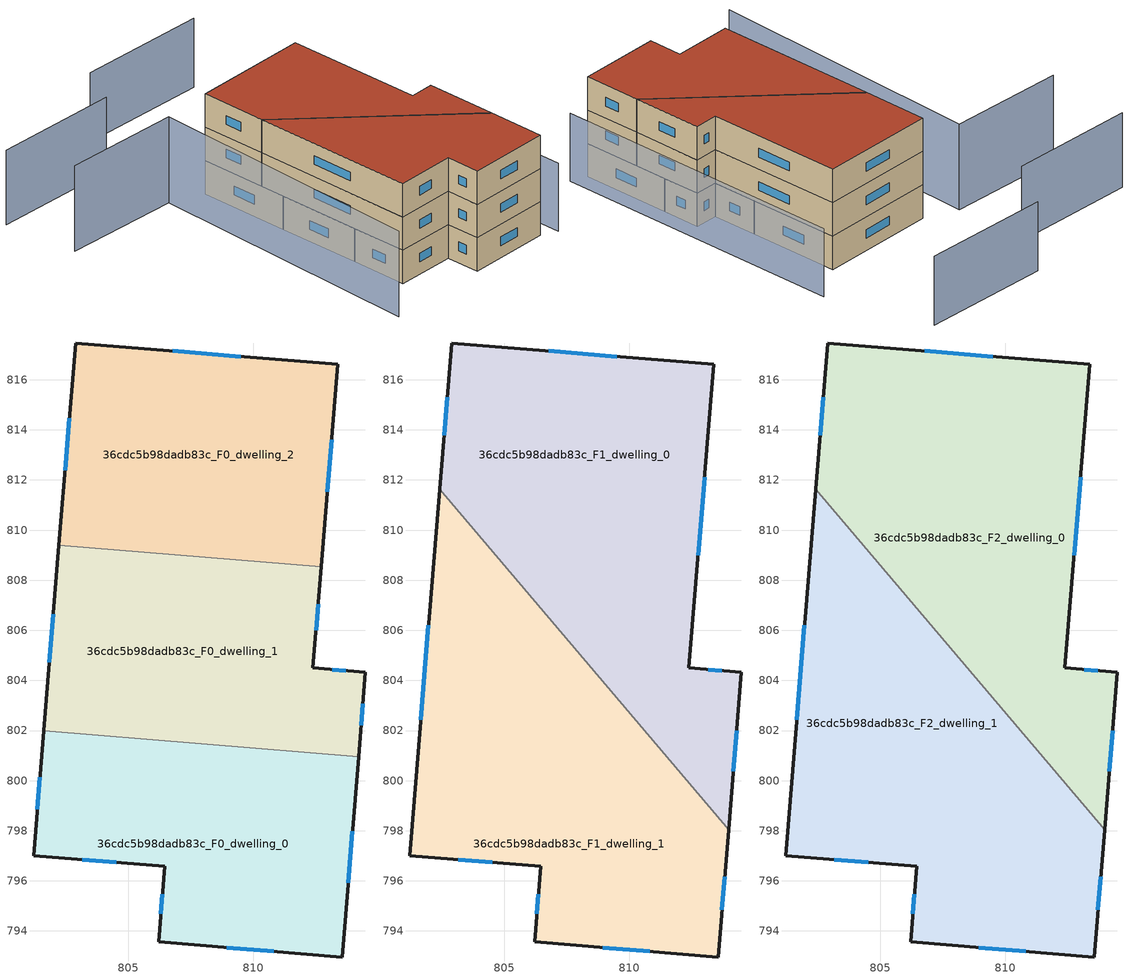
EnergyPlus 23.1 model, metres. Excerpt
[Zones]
36cdc5b98dadb83c_F0_dwelling_0
 floor ground (EU_floor_Construction): 814.2,800.95 813.54,792.96 806.22,793.56 806.46,796.58 801.23,797.01 801.64,801.98 z0
 wall outside (EU_wall_Construction): 801.64,801.98 801.23,797.01 806.46,796.58 806.22,793.56 813.54,792.96 814.2,800.95 z0:3
 wall to 36cdc5b98dadb83c_F0_dwelling_1 (EU_wall_Construction): 814.2,800.95 801.64,801.98 z0:3
 window (EU_Window_Construction): 803.17,796.85 804.52,796.74 / 801.49,800.14 801.38,798.85 / 813.79,795.93 813.96,797.99 / 808.93,793.34 810.83,793.18 / 806.37,795.46 806.31,794.68 z1.11:1.89
36cdc5b98dadb83c_F0_dwelling_1
 floor ground (EU_floor_Construction): 812.71,808.53 812.38,804.5 814.47,804.33 814.2,800.95 801.64,801.98 802.24,809.39 z0
 wall outside (EU_wall_Construction): 802.24,809.39 801.64,801.98 / 814.2,800.95 814.47,804.33 812.38,804.5 812.71,808.53 z0:3
 wall to 36cdc5b98dadb83c_F0_dwelling_2 (EU_wall_Construction): 812.71,808.53 802.24,809.39 z0:3
 window (EU_Window_Construction): 802.02,806.64 801.86,804.73 / 812.5,805.99 812.59,807.03 / 813.7,804.39 813.16,804.43 / 814.3,802.2 814.37,803.07 z1.11:1.89
36cdc5b98dadb83c_F0_dwelling_2
 floor ground (EU_floor_Construction): 813.37,816.61 812.71,808.53 802.24,809.39 802.91,817.47 z0
 wall outside (EU_wall_Construction): 812.71,808.53 813.37,816.61 802.91,817.47 802.24,809.39 z0:3
 window (EU_Window_Construction): 802.66,814.47 802.49,812.39 / 809.49,816.93 806.79,817.15 / 812.96,811.53 813.13,813.61 z1.11:1.89
36cdc5b98dadb83c_F1_dwelling_0
 floor to 36cdc5b98dadb83c_F0_dwelling_2 (EU_floor_Construction): 813.37,816.61 812.71,808.53 804.49,809.2 802.43,811.63 802.91,817.47 z3
 floor to 36cdc5b98dadb83c_F0_dwelling_0 (EU_floor_Construction): 814.2,800.95 813.96,798.04 811.28,801.19 z3
 floor to 36cdc5b98dadb83c_F0_dwelling_1 (EU_floor_Construction): 812.71,808.53 812.38,804.5 814.47,804.33 814.2,800.95 811.28,801.19 804.49,809.2 z3
 wall outside (EU_wall_Construction): 813.96,798.04 814.47,804.33 812.38,804.5 813.37,816.61 802.91,817.47 802.43,811.63 z3:6
 wall to 36cdc5b98dadb83c_F1_dwelling_1 (EU_wall_Construction): 802.43,811.63 813.96,798.04 z3:6
 window (EU_Window_Construction): 802.73,815.3 802.6,813.8 / 809.49,816.93 806.79,817.15 / 812.75,808.99 813.01,812.12 / 813.7,804.39 813.16,804.43 / 814.15,800.37 814.28,801.99 z4.11:4.89
36cdc5b98dadb83c_F1_dwelling_1
 floor to 36cdc5b98dadb83c_F0_dwelling_0 (EU_floor_Construction): 811.28,801.19 813.96,798.04 813.54,792.96 806.22,793.56 806.46,796.58 801.23,797.01 801.64,801.98 z3
 floor to 36cdc5b98dadb83c_F0_dwelling_1 (EU_floor_Construction): 804.49,809.2 811.28,801.19 801.64,801.98 802.24,809.39 z3
 floor to 36cdc5b98dadb83c_F0_dwelling_2 (EU_floor_Construction): 802.43,811.63 804.49,809.2 802.24,809.39 z3
 wall outside (EU_wall_Construction): 802.43,811.63 801.23,797.01 806.46,796.58 806.22,793.56 813.54,792.96 813.96,798.04 z3:6
 window (EU_Window_Construction): 801.98,806.21 801.67,802.43 / 813.7,794.85 813.8,796.16 / 808.93,793.34 810.83,793.18 / 806.37,795.46 806.31,794.68 / 803.17,796.85 804.52,796.74 z4.11:4.89
36cdc5b98dadb83c_F2_dwelling_0
 floor to 36cdc5b98dadb83c_F1_dwelling_0 (EU_floor_Construction): 813.37,816.61 812.38,804.5 814.47,804.33 813.96,798.04 802.43,811.63 802.91,817.47 z6
 wall outside (EU_wall_Construction): 813.96,798.04 814.47,804.33 812.38,804.5 813.37,816.61 802.91,817.47 802.43,811.63 z6:9
 wall to 36cdc5b98dadb83c_F2_dwelling_1 (EU_wall_Construction): 802.43,811.63 813.96,798.04 z6:9
 window (EU_Window_Construction): 802.73,815.3 802.6,813.8 / 809.49,816.93 806.79,817.15 / 812.75,808.99 813.01,812.12 / 813.7,804.39 813.16,804.43 / 814.15,800.37 814.28,801.99 z7.11:7.89
 roof outside (EU_roof_Construction): 813.96,798.04 814.47,804.33 812.38,804.5 813.37,816.61 802.91,817.47 802.43,811.63 z9
36cdc5b98dadb83c_F2_dwelling_1
 floor to 36cdc5b98dadb83c_F1_dwelling_1 (EU_floor_Construction): 802.43,811.63 813.96,798.04 813.54,792.96 806.22,793.56 806.46,796.58 801.23,797.01 z6
 wall outside (EU_wall_Construction): 802.43,811.63 801.23,797.01 806.46,796.58 806.22,793.56 813.54,792.96 813.96,798.04 z6:9
 window (EU_Window_Construction): 801.98,806.21 801.67,802.43 / 813.7,794.85 813.8,796.16 / 808.93,793.34 810.83,793.18 / 806.37,795.46 806.31,794.68 / 803.17,796.85 804.52,796.74 z7.11:7.89
 roof outside (EU_roof_Construction): 813.54,792.96 813.96,798.04 802.43,811.63 801.23,797.01 806.46,796.58 806.22,793.56 z9
shading: 814.86,792.26 817.1,818.57 z0:6.1; 789.84,820.26 800.19,818.93 / 800.19,818.93 797.02,794.22 z0:7.7; 815.38,828.02 803.91,829.38 z0:6.2; 801.03,825.64 789.86,826.94 z0:6.7
[Building]
EU S2 Campaign: North Axis=0; Terrain=City; Solar Distribution=FullExterior
[Site:Location]
Cape.Town.Intl.AP: Latitude=-33.965; Longitude=18.602; Time Zone=2; Elevation=46
[SizingPeriod:WeatherFileDays]
AnnualSizingPeriod: Begin Month=1; Begin Day of Month=1; End Month=12; End Day of Month=31; Day of Week for Start Day=Monday; Use Weather File Daylight Saving Period=No; Use Weather File Rain and Snow Indicators=No
[MATERIAL]
EU_InternalMass_Material: Roughness=MediumRough; Thickness=0.1; Conductivity=1; Density=1800; Specific Heat=900; Thermal Absorptance=0.9; Solar Absorptance=0.7; Visible Absorptance=0.7
[MATERIAL:NOMASS] Roughness=MediumRough; Thermal Absorptance=0.9; Solar Absorptance=0.7; Visible Absorptance=0.7
Name | Thermal Resistance
EU_wall_NoMass | 0.457447
EU_roof_NoMass | 0.416234
EU_floor_NoMass | 1.09226
[WINDOWMATERIAL:SIMPLEGLAZINGSYSTEM]
EU_Window_SimpleGlazing: UFactor=4.7504; Solar Heat Gain Coefficient=0.85; Visible Transmittance=0.85
[CONSTRUCTION]
EU_wall_Construction: EU_wall_NoMass
EU_roof_Construction: EU_roof_NoMass
EU_floor_Construction: EU_floor_NoMass
EU_Window_Construction: EU_Window_SimpleGlazing
EU_InternalMass_Construction: EU_InternalMass_Material
[ZONE] Type=1; Multiplier=1; Ceiling Height=autocalculate; Floor Area=autocalculate; Part of Total Floor Area=Yes
Name | Volume
36cdc5b98dadb83c_F0_dwelling_0 | 255.438
36cdc5b98dadb83c_F1_dwelling_0; 36cdc5b98dadb83c_F2_dwelling_0 | 383.151
36cdc5b98dadb83c_F0_dwelling_1 | 255.466
36cdc5b98dadb83c_F1_dwelling_1; 36cdc5b98dadb83c_F2_dwelling_1 | 383.184
36cdc5b98dadb83c_F0_dwelling_2 | 255.449
[INTERNALMASS] Construction=EU_InternalMass_Construction
Name | Zone or ZoneList | Surface Area
36cdc5b98dadb83c_F0_dwelling_0_EU_InternalMass | 36cdc5b98dadb83c_F0_dwelling_0 | 85.1459
36cdc5b98dadb83c_F0_dwelling_1_EU_InternalMass | 36cdc5b98dadb83c_F0_dwelling_1 | 85.1551
36cdc5b98dadb83c_F0_dwelling_2_EU_InternalMass | 36cdc5b98dadb83c_F0_dwelling_2 | 85.1494
36cdc5b98dadb83c_F1_dwelling_0_EU_InternalMass | 36cdc5b98dadb83c_F1_dwelling_0 | 127.717
36cdc5b98dadb83c_F1_dwelling_1_EU_InternalMass | 36cdc5b98dadb83c_F1_dwelling_1 | 127.728
36cdc5b98dadb83c_F2_dwelling_0_EU_InternalMass | 36cdc5b98dadb83c_F2_dwelling_0 | 127.717
36cdc5b98dadb83c_F2_dwelling_1_EU_InternalMass | 36cdc5b98dadb83c_F2_dwelling_1 | 127.728
[OTHEREQUIPMENT] Fuel Type=Electricity; Design Level Calculation Method=Watts/Area; Power per Zone Floor Area=1; Fraction Latent=0; Fraction Radiant=0; Fraction Lost=0; Carbon Dioxide Generation Rate=0; EndUse Subcategory=EU_Step8_InternalGains
Name | Zone or ZoneList or Space or SpaceList | Schedule
EU_Step8_InternalGain_36cdc5b98dadb83c_F0_dwelling_0_f000 | 36cdc5b98dadb83c_F0_dwelling_0 | EU_Step8_GainSchedule_36cdc5b98dadb83c_F0_dwelling_0_f000
EU_Step8_InternalGain_36cdc5b98dadb83c_F0_dwelling_1_f000 | 36cdc5b98dadb83c_F0_dwelling_1 | EU_Step8_GainSchedule_36cdc5b98dadb83c_F0_dwelling_1_f000
EU_Step8_InternalGain_36cdc5b98dadb83c_F0_dwelling_2_f000 | 36cdc5b98dadb83c_F0_dwelling_2 | EU_Step8_GainSchedule_36cdc5b98dadb83c_F0_dwelling_2_f000
EU_Step8_InternalGain_36cdc5b98dadb83c_F1_dwelling_0_f000 | 36cdc5b98dadb83c_F1_dwelling_0 | EU_Step8_GainSchedule_36cdc5b98dadb83c_F1_dwelling_0_f000
EU_Step8_InternalGain_36cdc5b98dadb83c_F1_dwelling_1_f000 | 36cdc5b98dadb83c_F1_dwelling_1 | EU_Step8_GainSchedule_36cdc5b98dadb83c_F1_dwelling_1_f000
EU_Step8_InternalGain_36cdc5b98dadb83c_F2_dwelling_0_f000 | 36cdc5b98dadb83c_F2_dwelling_0 | EU_Step8_GainSchedule_36cdc5b98dadb83c_F2_dwelling_0_f000
EU_Step8_InternalGain_36cdc5b98dadb83c_F2_dwelling_1_f000 | 36cdc5b98dadb83c_F2_dwelling_1 | EU_Step8_GainSchedule_36cdc5b98dadb83c_F2_dwelling_1_f000
[ZONEVENTILATION:DESIGNFLOWRATE] Schedule=EU_AlwaysOn; Design Flow Rate Calculation Method=AirChanges/Hour; Air Changes per Hour=0.690967; Ventilation Type=Natural; Fan Pressure Rise=0; Fan Total Efficiency=1; Constant Term Coefficient=1; Temperature Term Coefficient=0; Velocity Term Coefficient=0; Velocity Squared Term Coefficient=0; Minimum Indoor Temperature=-100; Maximum Indoor Temperature=100; Delta Temperature=-100; Minimum Outdoor Temperature=-100; Maximum Outdoor Temperature=100; Maximum Wind Speed=40
Name | Zone or ZoneList or Space or SpaceList
EU_ConstantAir_36cdc5b98dadb83c_F0_dwelling_0 | 36cdc5b98dadb83c_F0_dwelling_0
EU_ConstantAir_36cdc5b98dadb83c_F0_dwelling_1 | 36cdc5b98dadb83c_F0_dwelling_1
EU_ConstantAir_36cdc5b98dadb83c_F0_dwelling_2 | 36cdc5b98dadb83c_F0_dwelling_2
EU_ConstantAir_36cdc5b98dadb83c_F1_dwelling_0 | 36cdc5b98dadb83c_F1_dwelling_0
EU_ConstantAir_36cdc5b98dadb83c_F1_dwelling_1 | 36cdc5b98dadb83c_F1_dwelling_1
EU_ConstantAir_36cdc5b98dadb83c_F2_dwelling_0 | 36cdc5b98dadb83c_F2_dwelling_0
EU_ConstantAir_36cdc5b98dadb83c_F2_dwelling_1 | 36cdc5b98dadb83c_F2_dwelling_1
[HVACTEMPLATE:THERMOSTAT] Constant Heating Setpoint=20; Constant Cooling Setpoint=50
EU_HeatOnly_36cdc5b98dadb83c_F0_dwelling_0; EU_HeatOnly_36cdc5b98dadb83c_F0_dwelling_1; EU_HeatOnly_36cdc5b98dadb83c_F0_dwelling_2; EU_HeatOnly_36cdc5b98dadb83c_F1_dwelling_0; EU_HeatOnly_36cdc5b98dadb83c_F1_dwelling_1; EU_HeatOnly_36cdc5b98dadb83c_F2_dwelling_0; EU_HeatOnly_36cdc5b98dadb83c_F2_dwelling_1
[HVACTEMPLATE:ZONE:IDEALLOADSAIRSYSTEM] System Availability Schedule=EU_AlwaysOn; Maximum Heating Supply Air Temperature=50; Minimum Cooling Supply Air Temperature=13; Maximum Heating Supply Air Humidity Ratio=0.0156; Minimum Cooling Supply Air Humidity Ratio=0.0077; Heating Limit=NoLimit; Cooling Limit=NoLimit; Heating Availability Schedule=EU_AlwaysOn; Cooling Availability Schedule=EU_CoolingOff; Dehumidification Control Type=ConstantSensibleHeatRatio; Cooling Sensible Heat Ratio=0.7; Dehumidification Setpoint=60; Humidification Control Type=None; Humidification Setpoint=30; Outdoor Air Method=None; Outdoor Air Flow Rate per Person=0.00944; Outdoor Air Flow Rate per Zone Floor Area=0; Outdoor Air Flow Rate per Zone=0; Demand Controlled Ventilation Type=None; Outdoor Air Economizer Type=NoEconomizer; Heat Recovery Type=None; Sensible Heat Recovery Effectiveness=0.7; Latent Heat Recovery Effectiveness=0.65
Name | Template Thermostat
36cdc5b98dadb83c_F0_dwelling_0 | EU_HeatOnly_36cdc5b98dadb83c_F0_dwelling_0
36cdc5b98dadb83c_F0_dwelling_1 | EU_HeatOnly_36cdc5b98dadb83c_F0_dwelling_1
36cdc5b98dadb83c_F0_dwelling_2 | EU_HeatOnly_36cdc5b98dadb83c_F0_dwelling_2
36cdc5b98dadb83c_F1_dwelling_0 | EU_HeatOnly_36cdc5b98dadb83c_F1_dwelling_0
36cdc5b98dadb83c_F1_dwelling_1 | EU_HeatOnly_36cdc5b98dadb83c_F1_dwelling_1
36cdc5b98dadb83c_F2_dwelling_0 | EU_HeatOnly_36cdc5b98dadb83c_F2_dwelling_0
36cdc5b98dadb83c_F2_dwelling_1 | EU_HeatOnly_36cdc5b98dadb83c_F2_dwelling_1
[SIZING:ZONE] Zone Cooling Design Supply Air Temperature Input Method=SupplyAirTemperature; Zone Cooling Design Supply Air Temperature=13; Zone Heating Design Supply Air Temperature Input Method=SupplyAirTemperature; Zone Heating Design Supply Air Temperature=50; Zone Cooling Design Supply Air Humidity Ratio=0.008; Zone Heating Design Supply Air Humidity Ratio=0.008; Cooling Design Air Flow Method=DesignDay; Cooling Design Air Flow Rate=0; Cooling Minimum Air Flow per Zone Floor Area=0.000762; Cooling Minimum Air Flow=0; Cooling Minimum Air Flow Fraction=0.2; Heating Design Air Flow Method=DesignDay; Heating Design Air Flow Rate=0; Heating Maximum Air Flow per Zone Floor Area=0.002032; Heating Maximum Air Flow=0.141576; Heating Maximum Air Flow Fraction=0.3; Account for Dedicated Outdoor Air System=No; Dedicated Outdoor Air System Control Strategy=NeutralSupplyAir; Dedicated Outdoor Air Low Setpoint Temperature for Design=autosize; Dedicated Outdoor Air High Setpoint Temperature for Design=autosize; Zone Load Sizing Method=Sensible Load Only No Latent Load; Zone Latent Cooling Design Supply Air Humidity Ratio Input Method=HumidityRatioDifference; Zone Cooling Design Supply Air Humidity Ratio Difference=0.005; Zone Latent Heating Design Supply Air Humidity Ratio Input Method=HumidityRatioDifference; Zone Humidification Design Supply Air Humidity Ratio Difference=0.005
36cdc5b98dadb83c_F0_dwelling_0; 36cdc5b98dadb83c_F0_dwelling_1; 36cdc5b98dadb83c_F0_dwelling_2; 36cdc5b98dadb83c_F1_dwelling_0; 36cdc5b98dadb83c_F1_dwelling_1; 36cdc5b98dadb83c_F2_dwelling_0; 36cdc5b98dadb83c_F2_dwelling_1
[SCHEDULE:CONSTANT]
Name | Hourly Value
EU_AlwaysOn | 1
EU_CoolingOff | 0
[SCHEDULE:FILE] Column Number=1; Rows to Skip at Top=0; Number of Hours of Data=8760; Column Separator=Comma; Interpolate to Timestep=No; Minutes per Item=60; Adjust Schedule for Daylight Savings=Yes
Name | File
EU_Step8_GainSchedule_36cdc5b98dadb83c_F0_dwelling_0_f000 | ../../schedules/36cdc5b98dadb83c/36cdc5b98dadb83c_F0_dwelling_0_f000_gain.csv
EU_Step8_GainSchedule_36cdc5b98dadb83c_F0_dwelling_1_f000 | ../../schedules/36cdc5b98dadb83c/36cdc5b98dadb83c_F0_dwelling_1_f000_gain.csv
EU_Step8_GainSchedule_36cdc5b98dadb83c_F0_dwelling_2_f000 | ../../schedules/36cdc5b98dadb83c/36cdc5b98dadb83c_F0_dwelling_2_f000_gain.csv
EU_Step8_GainSchedule_36cdc5b98dadb83c_F1_dwelling_0_f000 | ../../schedules/36cdc5b98dadb83c/36cdc5b98dadb83c_F1_dwelling_0_f000_gain.csv
EU_Step8_GainSchedule_36cdc5b98dadb83c_F1_dwelling_1_f000 | ../../schedules/36cdc5b98dadb83c/36cdc5b98dadb83c_F1_dwelling_1_f000_gain.csv
EU_Step8_GainSchedule_36cdc5b98dadb83c_F2_dwelling_0_f000 | ../../schedules/36cdc5b98dadb83c/36cdc5b98dadb83c_F2_dwelling_0_f000_gain.csv
EU_Step8_GainSchedule_36cdc5b98dadb83c_F2_dwelling_1_f000 | ../../schedules/36cdc5b98dadb83c/36cdc5b98dadb83c_F2_dwelling_1_f000_gain.csv
